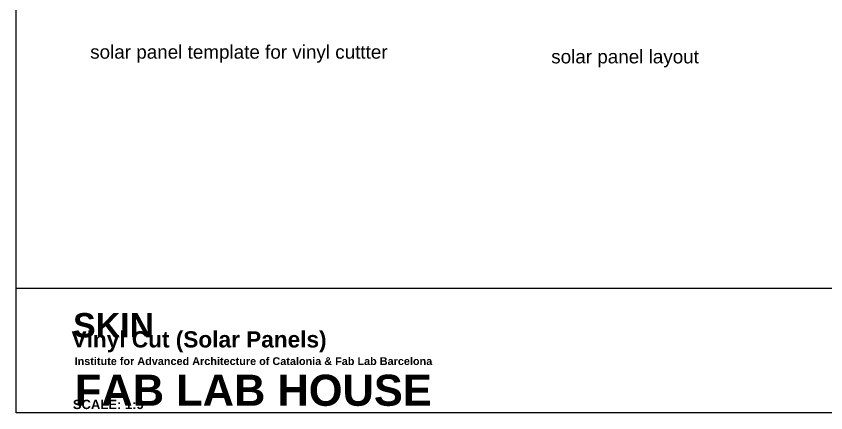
# Model space of a CAD drawing. Header units: millimetres. Extents: x 19106 to 24547, y 13072 to 17462.
# Drawn here: x 19106 to 22107, y 13072 to 14542 of the extents above; entities that cross this region are included whole.
import ezdxf

# ---------------------------------------------------------------- set-up
doc = ezdxf.new("R2010")
doc.units = ezdxf.units.MM
doc.header["$LTSCALE"] = 100
doc.header["$MEASUREMENT"] = 0
doc.layers.add('Default', color=7, linetype='Continuous')

msp = doc.modelspace()

# ---------------------------------------------------------------- linework, layer by layer
at = {"layer": 'Default'}
msp.add_line((19105.9, 13534.1), (24546.6, 13534.1), dxfattribs=at)
msp.add_lwpolyline([(19105.9, 13072.4), (19105.9, 17461.8), (24546.6, 17461.8), (24546.6, 13072.4)], close=True, dxfattribs=at)

# ---------------------------------------------------------------- texts
at = {"attachment_point": 7}
for s, insert, char_height, width, line_spacing_factor in [('{\\fArial|b0|i0|c0|p34;solar panel template for vinyl cuttter }', (19380.1, 14369.6), 50, 1154.65, 0.96384), ('{\\fArial|b0|i0|c0|p34;solar panel layout}', (21089, 14352.2), 50, 1154.65, 0.96384), ('{\\fArial|b1|i0|c0|p34;SKIN}', (19316.6, 13350.6), 90, 2101.81, 0.963867), ('{\\fArial|b1|i0|c0|p34;Vinyl Cut (Solar Panels)}', (19310.9, 13296.4), 60, 2059.64, 0.9639), ('{\\fArial|b1|i0|c0|p34;Institute for Advanced Architecture of Catalonia & Fab Lab Barcelona}', (19322.4, 13249), 28.8, 3147.041, 0.963852), ('{\\fArial|b1|i0|c0|p34;FAB LAB HOUSE}', (19323.3, 13096.7), 115.2, 1599.68, 0.963852), ('{\\fArial|b1|i0|c0|p34;SCALE: 1:9}', (19315.9, 13085.7), 34.56, 784.274, 0.96388)]:
    msp.add_mtext(s, dxfattribs=dict(at, insert=insert, char_height=char_height, width=width, line_spacing_factor=line_spacing_factor))

doc.saveas('drawing.dxf')
